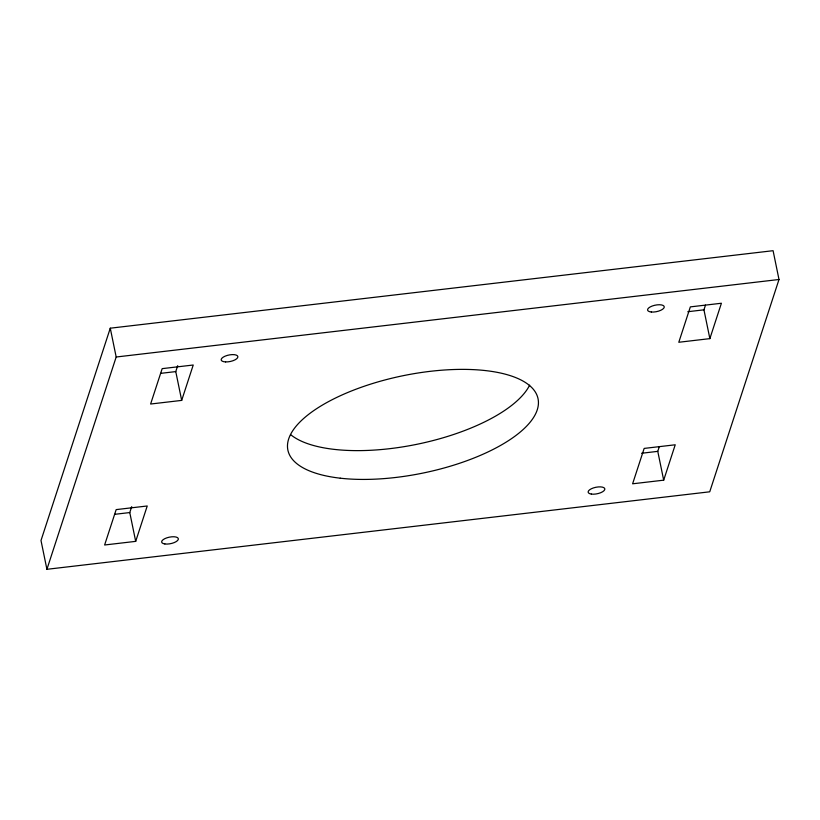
<?xml version="1.0" encoding="UTF-8"?>
<svg xmlns="http://www.w3.org/2000/svg" width="820" height="820" viewBox="0 0 820 820"><rect width="100%" height="100%" fill="white"/><g stroke="black" fill="none" stroke-linecap="round" stroke-linejoin="round"><path stroke-width="1.23" d="M110.269 328.195L41 540.503L46.914 569.305L709.73 491.805L779 279.497L773.086 250.695L110.269 328.195L116.184 357.007L46.914 569.305M135.689 541.364L147.231 505.981L116.163 509.609L104.622 544.992L135.689 541.364L129.775 512.561L131.702 506.657M181.681 400.396L193.233 365.013L162.165 368.641L150.613 404.024L181.681 400.396L175.767 371.593L177.694 365.689M663.687 480.171L675.229 444.788L644.161 448.417L632.609 483.8L663.687 480.171L657.773 451.359L659.311 446.644M709.864 338.629L721.405 303.246L690.337 306.885L678.796 342.268L709.864 338.629L703.949 309.827L705.487 305.112M116.184 357.007L779 279.497M160.863 373.336L175.767 371.593M687.795 311.723L703.949 309.827M114.861 514.304L129.775 512.561M641.609 453.255L657.773 451.359M529.628 385.164A127.684 49.682 -11.6 0 1 417.749 444.122A127.684 49.682 -11.6 0 1 290.792 434.754M340.269 478.193A127.684 49.682 -11.6 0 0 537.879 407.54A127.684 49.682 -11.6 0 0 360.728 387.47A127.684 49.682 -11.6 0 0 340.269 478.193M225.613 361.917A8.508 3.311 -11.6 0 0 237.882 356.69A8.508 3.311 -11.6 0 0 225.08 356.177A8.508 3.311 -11.6 0 0 225.613 361.917M651.305 312.01A8.508 3.311 -11.6 0 0 664.261 307.162A8.508 3.311 -11.6 0 0 652.177 306.034A8.508 3.311 -11.6 0 0 651.305 312.01M591.343 494.081A8.508 3.311 -11.6 0 0 604.77 489.571A8.508 3.311 -11.6 0 0 593.342 487.951A8.508 3.311 -11.6 0 0 591.343 494.081M164.861 543.957A8.508 3.311 -11.6 0 0 178.288 539.437A8.508 3.311 -11.6 0 0 166.86 537.828A8.508 3.311 -11.6 0 0 164.861 543.957"/></g></svg>
